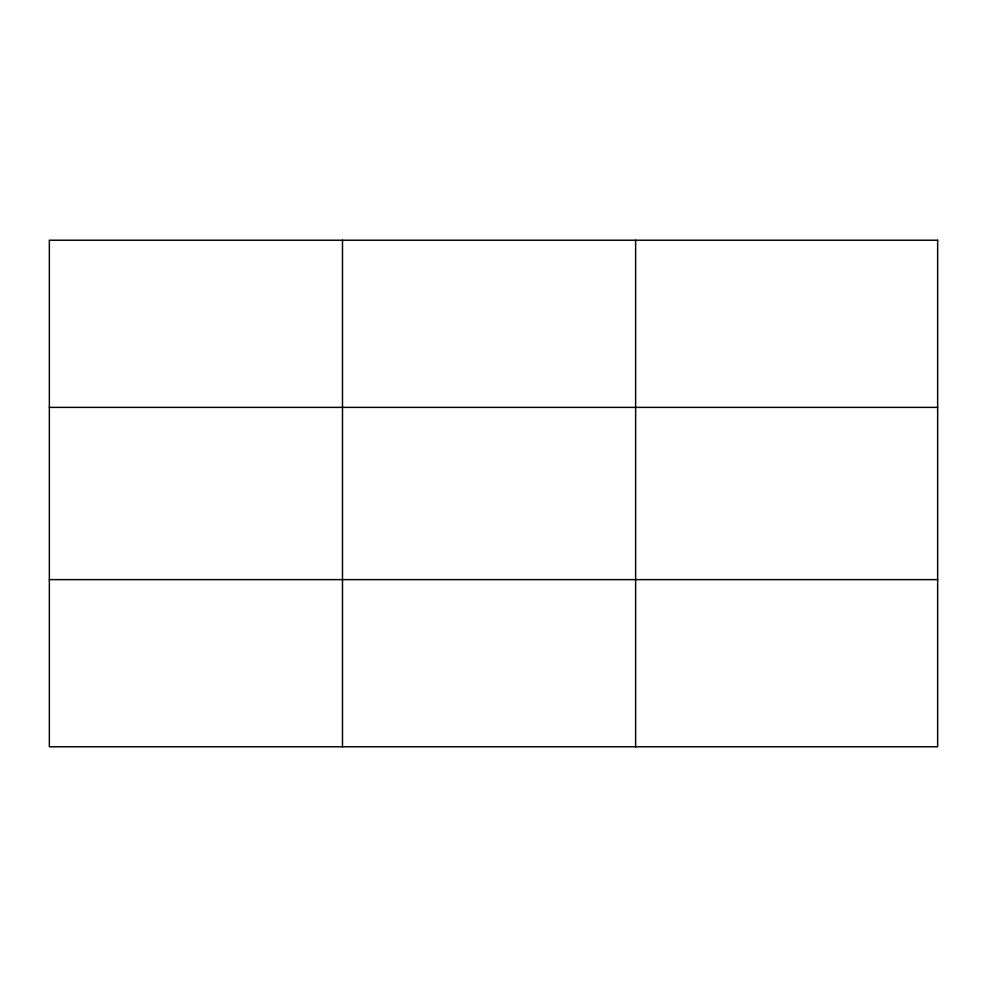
<?xml version="1.0" encoding="UTF-8"?>
<svg xmlns="http://www.w3.org/2000/svg" width="987" height="987" viewBox="0 0 987 987"><rect width="100%" height="100%" fill="white"/><g stroke="black" fill="none" stroke-linecap="round" stroke-linejoin="round"><path stroke-width="1.48" d="M342.489 746.777L342.489 240.223M635.628 746.777L635.628 240.223M49.35 407.384L937.65 407.384M49.35 579.616L937.65 579.616M937.65 240.223L937.65 746.777L49.35 746.777L49.35 240.223L937.65 240.223"/></g></svg>
